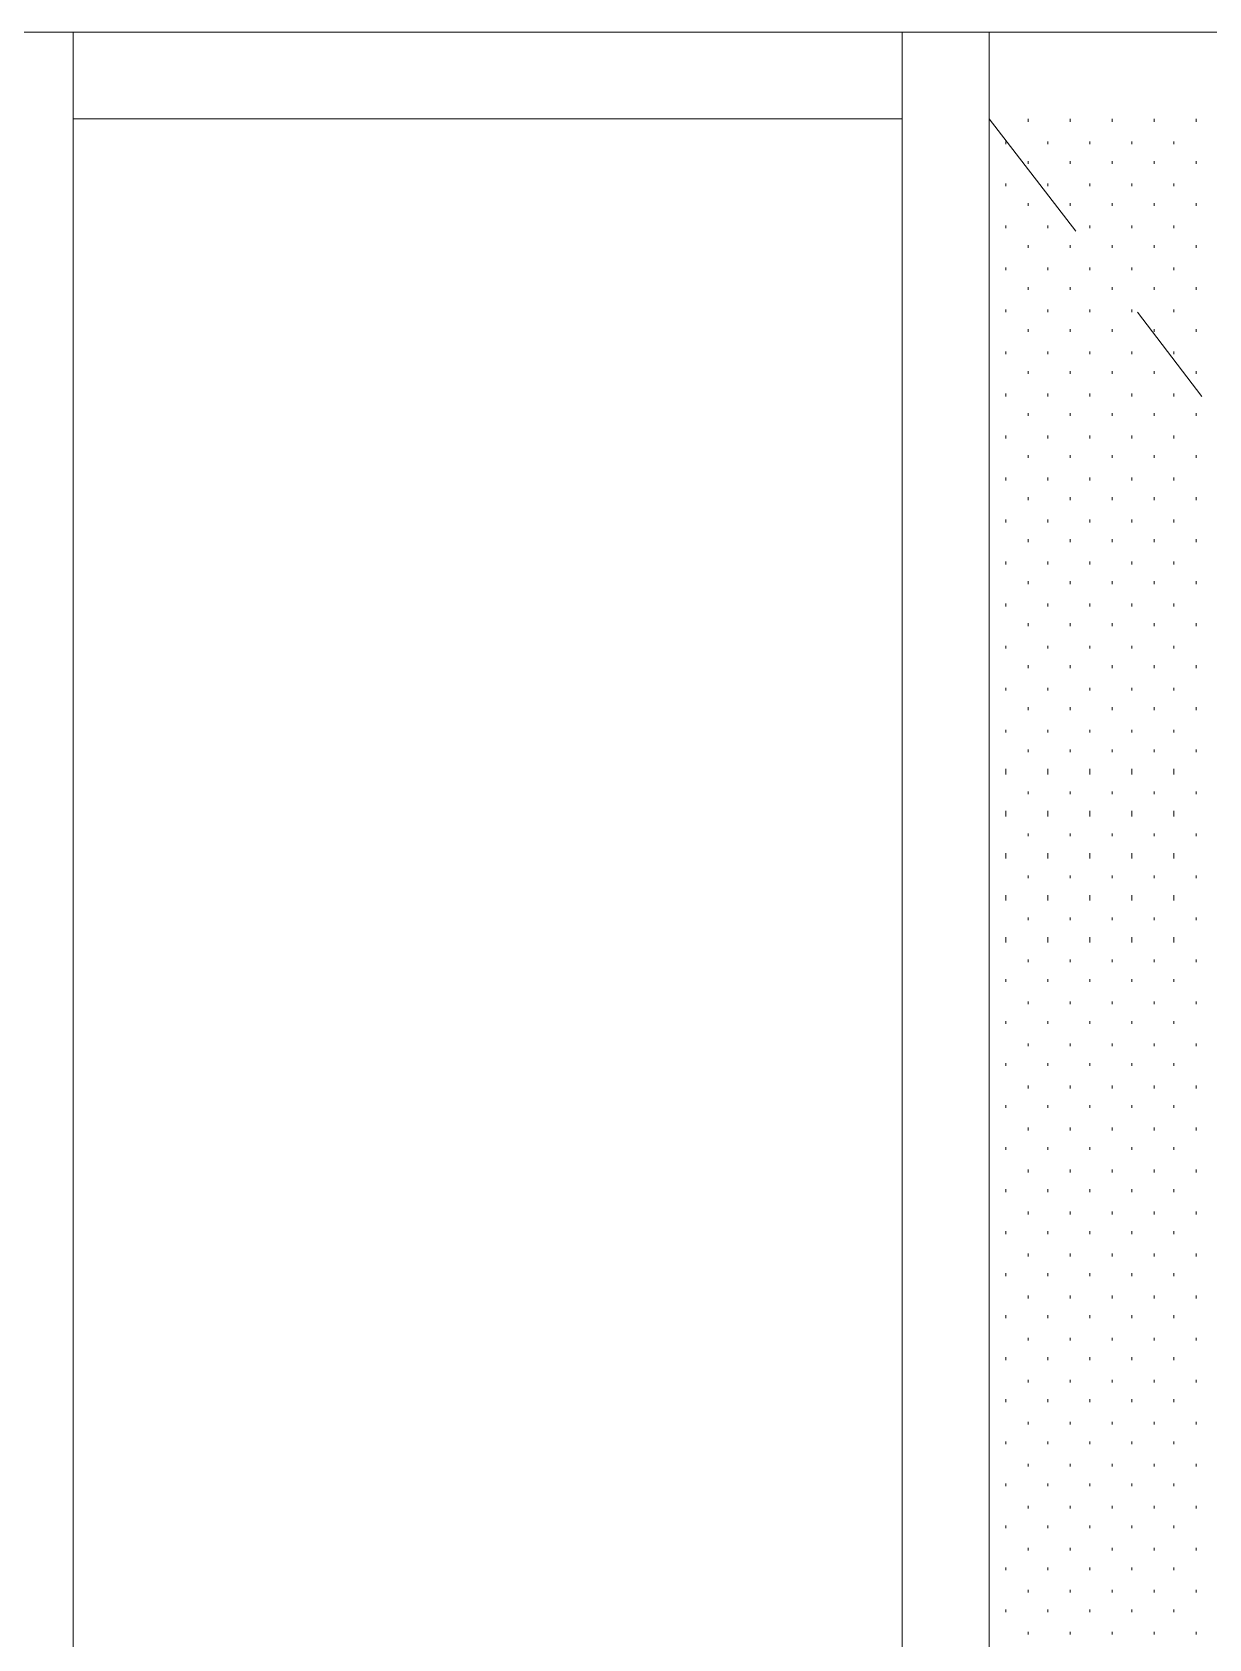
# Model space of a CAD drawing. Header units: inches. Extents: x -6061 to 13621, y -296 to 7483.
# Drawn here: x 12086.15 to 12119.81, y 720.63 to 766.56 of the extents above; entities that cross this region are included whole.
import ezdxf

# ---------------------------------------------------------------- set-up
doc = ezdxf.new("R2010")
doc.units = ezdxf.units.IN
doc.header["$MEASUREMENT"] = 0
doc.layers.get('0').update_dxf_attribs({"linetype": 'CONTINUOUS'})

msp = doc.modelspace()

# ---------------------------------------------------------------- linework, layer by layer
at = {"color": 7, "linetype": 'Continuous', "lineweight": 18, "true_color": 0x000007}
msp.add_line((12058.5761, 766.56433), (12152.04171, 766.56433), dxfattribs=at)
at = {"color": 7, "linetype": 'Continuous', "lineweight": 9, "true_color": 0x000007}
for p, q in [((12084.76569, 766.56433), (12087.32859, 766.56433)), ((12087.32859, 764.08153), (12087.32859, 766.56433)), ((12111.03538, 766.56433), (12087.32859, 766.56433)), ((12087.32859, 670.53582), (12087.32859, 766.56433)), ((12111.03538, 766.56433), (12111.03538, 764.08153)), ((12111.03538, 766.56433), (12113.51818, 766.56433)), ((12111.03538, 766.56433), (12111.03538, 670.53582)), ((12113.51818, 764.08153), (12113.51818, 766.56433)), ((12149.5589, 766.56433), (12113.51818, 766.56433)), ((12113.51818, 670.53582), (12113.51818, 766.56433)), ((12087.32859, 764.08153), (12111.03538, 764.08153)), ((12111.03538, 764.08153), (12087.32859, 764.08153)), ((12087.32859, 764.08153), (12087.32859, 673.01863)), ((12111.03538, 673.01863), (12111.03538, 764.08153)), ((12113.51818, 764.08153), (12116.00099, 760.87791)), ((12113.51818, 764.08153), (12113.51818, 670.53582)), ((12117.76298, 758.55528), (12119.60506, 756.15257))]:
    msp.add_line(p, q, dxfattribs=at)
at = {"color": 7, "linetype": 'Continuous', "lineweight": 9, "true_color": 0xffffff}
for p, q in [((12114.63945, 764.00143), (12114.63945, 764.08153)), ((12115.84081, 764.00143), (12115.84081, 764.08153)), ((12117.04216, 764.00143), (12117.04216, 764.08153)), ((12118.24352, 764.00143), (12118.24352, 764.08153)), ((12119.44488, 764.00143), (12119.44488, 764.08153)), ((12113.99872, 763.36071), (12113.99872, 763.4408)), ((12115.20008, 763.36071), (12115.20008, 763.4408)), ((12116.40144, 763.36071), (12116.40144, 763.4408)), ((12117.6028, 763.36071), (12117.6028, 763.4408)), ((12118.80415, 763.36071), (12118.80415, 763.4408)), ((12114.63945, 762.80008), (12114.63945, 762.88017)), ((12115.84081, 762.80008), (12115.84081, 762.88017)), ((12117.04216, 762.80008), (12117.04216, 762.88017)), ((12118.24352, 762.80008), (12118.24352, 762.88017)), ((12119.44488, 762.80008), (12119.44488, 762.88017)), ((12113.99872, 762.15935), (12113.99872, 762.23944)), ((12115.20008, 762.15935), (12115.20008, 762.23944)), ((12116.40144, 762.15935), (12116.40144, 762.23944)), ((12117.6028, 762.15935), (12117.6028, 762.23944)), ((12118.80415, 762.15935), (12118.80415, 762.23944)), ((12114.63945, 761.59872), (12114.63945, 761.67881)), ((12115.84081, 761.59872), (12115.84081, 761.67881)), ((12117.04216, 761.59872), (12117.04216, 761.67881)), ((12118.24352, 761.59872), (12118.24352, 761.67881)), ((12119.44488, 761.59872), (12119.44488, 761.67881)), ((12113.99872, 760.958), (12113.99872, 761.03809)), ((12115.20008, 760.958), (12115.20008, 761.03809)), ((12116.40144, 760.958), (12116.40144, 761.03809)), ((12117.6028, 760.958), (12117.6028, 761.03809)), ((12118.80415, 760.958), (12118.80415, 761.03809)), ((12114.63945, 760.39736), (12114.63945, 760.47745)), ((12115.84081, 760.39736), (12115.84081, 760.47745)), ((12117.04216, 760.39736), (12117.04216, 760.47745)), ((12118.24352, 760.39736), (12118.24352, 760.47745)), ((12119.44488, 760.39736), (12119.44488, 760.47745)), ((12113.99872, 759.75664), (12113.99872, 759.83673)), ((12115.20008, 759.75664), (12115.20008, 759.83673)), ((12116.40144, 759.75664), (12116.40144, 759.83673)), ((12117.6028, 759.75664), (12117.6028, 759.83673)), ((12118.80415, 759.75664), (12118.80415, 759.83673)), ((12114.63945, 759.19601), (12114.63945, 759.2761)), ((12115.84081, 759.19601), (12115.84081, 759.2761)), ((12117.04216, 759.19601), (12117.04216, 759.2761)), ((12118.24352, 759.19601), (12118.24352, 759.2761)), ((12119.44488, 759.19601), (12119.44488, 759.2761)), ((12113.99872, 758.55528), (12113.99872, 758.63537)), ((12115.20008, 758.55528), (12115.20008, 758.63537)), ((12116.40144, 758.55528), (12116.40144, 758.63537)), ((12117.6028, 758.55528), (12117.6028, 758.63537)), ((12118.80415, 758.55528), (12118.80415, 758.63537)), ((12114.63945, 757.99465), (12114.63945, 758.07474)), ((12115.84081, 757.99465), (12115.84081, 758.07474)), ((12117.04216, 757.99465), (12117.04216, 758.07474)), ((12118.24352, 757.99465), (12118.24352, 758.07474)), ((12119.44488, 757.99465), (12119.44488, 758.07474)), ((12113.99872, 757.35392), (12113.99872, 757.43401)), ((12115.20008, 757.35392), (12115.20008, 757.43401)), ((12116.40144, 757.35392), (12116.40144, 757.43401)), ((12117.6028, 757.35392), (12117.6028, 757.43401)), ((12118.80415, 757.35392), (12118.80415, 757.43401)), ((12114.63945, 756.79329), (12114.63945, 756.87338)), ((12115.84081, 756.79329), (12115.84081, 756.87338)), ((12117.04216, 756.79329), (12117.04216, 756.87338)), ((12118.24352, 756.79329), (12118.24352, 756.87338)), ((12119.44488, 756.79329), (12119.44488, 756.87338)), ((12113.99872, 756.15257), (12113.99872, 756.23266)), ((12115.20008, 756.15257), (12115.20008, 756.23266)), ((12116.40144, 756.15257), (12116.40144, 756.23266)), ((12117.6028, 756.15257), (12117.6028, 756.23266)), ((12118.80415, 756.15257), (12118.80415, 756.23266)), ((12114.63945, 755.59193), (12114.63945, 755.67202)), ((12115.84081, 755.59193), (12115.84081, 755.67202)), ((12117.04216, 755.59193), (12117.04216, 755.67202)), ((12118.24352, 755.59193), (12118.24352, 755.67202)), ((12119.44488, 755.59193), (12119.44488, 755.67202)), ((12113.99872, 754.95121), (12113.99872, 755.0313)), ((12115.20008, 754.95121), (12115.20008, 755.0313)), ((12116.40144, 754.95121), (12116.40144, 755.0313)), ((12117.6028, 754.95121), (12117.6028, 755.0313)), ((12118.80415, 754.95121), (12118.80415, 755.0313)), ((12114.63945, 754.39058), (12114.63945, 754.47067)), ((12115.84081, 754.39058), (12115.84081, 754.47067)), ((12117.04216, 754.39058), (12117.04216, 754.47067)), ((12118.24352, 754.39058), (12118.24352, 754.47067)), ((12119.44488, 754.39058), (12119.44488, 754.47067)), ((12113.99872, 753.74985), (12113.99872, 753.82994)), ((12115.20008, 753.74985), (12115.20008, 753.82994)), ((12116.40144, 753.74985), (12116.40144, 753.82994)), ((12117.6028, 753.74985), (12117.6028, 753.82994)), ((12118.80415, 753.74985), (12118.80415, 753.82994)), ((12114.63945, 753.18922), (12114.63945, 753.26931)), ((12115.84081, 753.18922), (12115.84081, 753.26931)), ((12117.04216, 753.18922), (12117.04216, 753.26931)), ((12118.24352, 753.18922), (12118.24352, 753.26931)), ((12119.44488, 753.18922), (12119.44488, 753.26931)), ((12113.99872, 752.54849), (12113.99872, 752.62858)), ((12115.20008, 752.54849), (12115.20008, 752.62858)), ((12116.40144, 752.54849), (12116.40144, 752.62858)), ((12117.6028, 752.54849), (12117.6028, 752.62858)), ((12118.80415, 752.54849), (12118.80415, 752.62858)), ((12114.63945, 751.98786), (12114.63945, 752.06795)), ((12115.84081, 751.98786), (12115.84081, 752.06795)), ((12117.04216, 751.98786), (12117.04216, 752.06795)), ((12118.24352, 751.98786), (12118.24352, 752.06795)), ((12119.44488, 751.98786), (12119.44488, 752.06795)), ((12113.99872, 751.34714), (12113.99872, 751.42723)), ((12115.20008, 751.34714), (12115.20008, 751.42723)), ((12116.40144, 751.34714), (12116.40144, 751.42723)), ((12117.6028, 751.34714), (12117.6028, 751.42723)), ((12118.80415, 751.34714), (12118.80415, 751.42723)), ((12114.63945, 750.7865), (12114.63945, 750.86659)), ((12115.84081, 750.7865), (12115.84081, 750.86659)), ((12117.04216, 750.7865), (12117.04216, 750.86659)), ((12118.24352, 750.7865), (12118.24352, 750.86659)), ((12119.44488, 750.7865), (12119.44488, 750.86659)), ((12113.99872, 750.14578), (12113.99872, 750.22587)), ((12115.20008, 750.14578), (12115.20008, 750.22587)), ((12116.40144, 750.14578), (12116.40144, 750.22587)), ((12117.6028, 750.14578), (12117.6028, 750.22587)), ((12118.80415, 750.14578), (12118.80415, 750.22587)), ((12114.63945, 749.58515), (12114.63945, 749.66524)), ((12115.84081, 749.58515), (12115.84081, 749.66524)), ((12117.04216, 749.58515), (12117.04216, 749.66524)), ((12118.24352, 749.58515), (12118.24352, 749.66524)), ((12119.44488, 749.58515), (12119.44488, 749.66524)), ((12113.99872, 748.94442), (12113.99872, 749.02451)), ((12115.20008, 748.94442), (12115.20008, 749.02451)), ((12116.40144, 748.94442), (12116.40144, 749.02451)), ((12117.6028, 748.94442), (12117.6028, 749.02451)), ((12118.80415, 748.94442), (12118.80415, 749.02451)), ((12114.63945, 748.38379), (12114.63945, 748.46388)), ((12115.84081, 748.38379), (12115.84081, 748.46388)), ((12117.04216, 748.38379), (12117.04216, 748.46388)), ((12118.24352, 748.38379), (12118.24352, 748.46388)), ((12119.44488, 748.38379), (12119.44488, 748.46388)), ((12113.99872, 747.74306), (12113.99872, 747.82315)), ((12115.20008, 747.74306), (12115.20008, 747.82315)), ((12116.40144, 747.74306), (12116.40144, 747.82315)), ((12117.6028, 747.74306), (12117.6028, 747.82315)), ((12118.80415, 747.74306), (12118.80415, 747.82315)), ((12114.63945, 747.18243), (12114.63945, 747.26252)), ((12115.84081, 747.18243), (12115.84081, 747.26252)), ((12117.04216, 747.18243), (12117.04216, 747.26252)), ((12118.24352, 747.18243), (12118.24352, 747.26252)), ((12119.44488, 747.18243), (12119.44488, 747.26252)), ((12113.99872, 746.54171), (12113.99872, 746.6218)), ((12115.20008, 746.54171), (12115.20008, 746.6218)), ((12116.40144, 746.54171), (12116.40144, 746.6218)), ((12117.6028, 746.54171), (12117.6028, 746.6218)), ((12118.80415, 746.54171), (12118.80415, 746.6218)), ((12114.63945, 745.98107), (12114.63945, 746.06116)), ((12115.84081, 745.98107), (12115.84081, 746.06116)), ((12117.04216, 745.98107), (12117.04216, 746.06116)), ((12118.24352, 745.98107), (12118.24352, 746.06116)), ((12119.44488, 745.98107), (12119.44488, 746.06116)), ((12113.99872, 745.34035), (12113.99872, 745.50053)), ((12115.20008, 745.34035), (12115.20008, 745.50053)), ((12116.40144, 745.34035), (12116.40144, 745.50053)), ((12117.6028, 745.34035), (12117.6028, 745.50053)), ((12118.80415, 745.34035), (12118.80415, 745.50053)), ((12114.63945, 744.77972), (12114.63945, 744.85981)), ((12115.84081, 744.77972), (12115.84081, 744.85981)), ((12117.04216, 744.77972), (12117.04216, 744.85981)), ((12118.24352, 744.77972), (12118.24352, 744.85981)), ((12119.44488, 744.77972), (12119.44488, 744.85981)), ((12113.99872, 744.13899), (12113.99872, 744.29917)), ((12115.20008, 744.13899), (12115.20008, 744.29917)), ((12116.40144, 744.13899), (12116.40144, 744.29917)), ((12117.6028, 744.13899), (12117.6028, 744.29917)), ((12118.80415, 744.13899), (12118.80415, 744.29917)), ((12114.63945, 743.57836), (12114.63945, 743.65845)), ((12115.84081, 743.57836), (12115.84081, 743.65845)), ((12117.04216, 743.57836), (12117.04216, 743.65845)), ((12118.24352, 743.57836), (12118.24352, 743.65845)), ((12119.44488, 743.57836), (12119.44488, 743.65845)), ((12113.99872, 742.93763), (12113.99872, 743.09781)), ((12115.20008, 742.93763), (12115.20008, 743.09781)), ((12116.40144, 742.93763), (12116.40144, 743.09781)), ((12117.6028, 742.93763), (12117.6028, 743.09781)), ((12118.80415, 742.93763), (12118.80415, 743.09781)), ((12114.63945, 742.377), (12114.63945, 742.45709)), ((12115.84081, 742.377), (12115.84081, 742.45709)), ((12117.04216, 742.377), (12117.04216, 742.45709)), ((12118.24352, 742.377), (12118.24352, 742.45709)), ((12119.44488, 742.377), (12119.44488, 742.45709)), ((12113.99872, 741.73628), (12113.99872, 741.89646)), ((12115.20008, 741.73628), (12115.20008, 741.89646)), ((12116.40144, 741.73628), (12116.40144, 741.89646)), ((12117.6028, 741.73628), (12117.6028, 741.89646)), ((12118.80415, 741.73628), (12118.80415, 741.89646)), ((12114.63945, 741.17564), (12114.63945, 741.25573)), ((12115.84081, 741.17564), (12115.84081, 741.25573)), ((12117.04216, 741.17564), (12117.04216, 741.25573)), ((12118.24352, 741.17564), (12118.24352, 741.25573)), ((12119.44488, 741.17564), (12119.44488, 741.25573)), ((12113.99872, 740.53492), (12113.99872, 740.6951)), ((12115.20008, 740.53492), (12115.20008, 740.6951)), ((12116.40144, 740.53492), (12116.40144, 740.6951)), ((12117.6028, 740.53492), (12117.6028, 740.6951)), ((12118.80415, 740.53492), (12118.80415, 740.6951)), ((12114.63945, 739.97429), (12114.63945, 740.05438)), ((12115.84081, 739.97429), (12115.84081, 740.05438)), ((12117.04216, 739.97429), (12117.04216, 740.05438)), ((12118.24352, 739.97429), (12118.24352, 740.05438)), ((12119.44488, 739.97429), (12119.44488, 740.05438)), ((12113.99872, 739.41365), (12113.99872, 739.49374)), ((12115.20008, 739.41365), (12115.20008, 739.49374)), ((12116.40144, 739.41365), (12116.40144, 739.49374)), ((12117.6028, 739.41365), (12117.6028, 739.49374)), ((12118.80415, 739.41365), (12118.80415, 739.49374)), ((12114.63945, 738.77293), (12114.63945, 738.85302)), ((12115.84081, 738.77293), (12115.84081, 738.85302)), ((12117.04216, 738.77293), (12117.04216, 738.85302)), ((12118.24352, 738.77293), (12118.24352, 738.85302)), ((12119.44488, 738.77293), (12119.44488, 738.85302)), ((12113.99872, 738.21229), (12113.99872, 738.29239)), ((12115.20008, 738.21229), (12115.20008, 738.29239)), ((12116.40144, 738.21229), (12116.40144, 738.29239)), ((12117.6028, 738.21229), (12117.6028, 738.29239)), ((12118.80415, 738.21229), (12118.80415, 738.29239)), ((12114.63945, 737.57157), (12114.63945, 737.65166)), ((12115.84081, 737.57157), (12115.84081, 737.65166)), ((12117.04216, 737.57157), (12117.04216, 737.65166)), ((12118.24352, 737.57157), (12118.24352, 737.65166)), ((12119.44488, 737.57157), (12119.44488, 737.65166)), ((12113.99872, 737.01094), (12113.99872, 737.09103)), ((12115.20008, 737.01094), (12115.20008, 737.09103)), ((12116.40144, 737.01094), (12116.40144, 737.09103)), ((12117.6028, 737.01094), (12117.6028, 737.09103)), ((12118.80415, 737.01094), (12118.80415, 737.09103)), ((12114.63945, 736.37021), (12114.63945, 736.4503)), ((12115.84081, 736.37021), (12115.84081, 736.4503)), ((12117.04216, 736.37021), (12117.04216, 736.4503)), ((12118.24352, 736.37021), (12118.24352, 736.4503)), ((12119.44488, 736.37021), (12119.44488, 736.4503)), ((12113.99872, 735.80958), (12113.99872, 735.88967)), ((12115.20008, 735.80958), (12115.20008, 735.88967)), ((12116.40144, 735.80958), (12116.40144, 735.88967)), ((12117.6028, 735.80958), (12117.6028, 735.88967)), ((12118.80415, 735.80958), (12118.80415, 735.88967)), ((12114.63945, 735.16886), (12114.63945, 735.24895)), ((12115.84081, 735.16886), (12115.84081, 735.24895)), ((12117.04216, 735.16886), (12117.04216, 735.24895)), ((12118.24352, 735.16886), (12118.24352, 735.24895)), ((12119.44488, 735.16886), (12119.44488, 735.24895)), ((12113.99872, 734.60822), (12113.99872, 734.68831)), ((12115.20008, 734.60822), (12115.20008, 734.68831)), ((12116.40144, 734.60822), (12116.40144, 734.68831)), ((12117.6028, 734.60822), (12117.6028, 734.68831)), ((12118.80415, 734.60822), (12118.80415, 734.68831)), ((12114.63945, 733.9675), (12114.63945, 734.04759)), ((12115.84081, 733.9675), (12115.84081, 734.04759)), ((12117.04216, 733.9675), (12117.04216, 734.04759)), ((12118.24352, 733.9675), (12118.24352, 734.04759)), ((12119.44488, 733.9675), (12119.44488, 734.04759)), ((12113.99872, 733.40686), (12113.99872, 733.48696)), ((12115.20008, 733.40686), (12115.20008, 733.48696)), ((12116.40144, 733.40686), (12116.40144, 733.48696)), ((12117.6028, 733.40686), (12117.6028, 733.48696)), ((12118.80415, 733.40686), (12118.80415, 733.48696)), ((12114.63945, 732.76614), (12114.63945, 732.84623)), ((12115.84081, 732.76614), (12115.84081, 732.84623)), ((12117.04216, 732.76614), (12117.04216, 732.84623)), ((12118.24352, 732.76614), (12118.24352, 732.84623)), ((12119.44488, 732.76614), (12119.44488, 732.84623)), ((12113.99872, 732.20551), (12113.99872, 732.2856)), ((12115.20008, 732.20551), (12115.20008, 732.2856)), ((12116.40144, 732.20551), (12116.40144, 732.2856)), ((12117.6028, 732.20551), (12117.6028, 732.2856)), ((12118.80415, 732.20551), (12118.80415, 732.2856)), ((12114.63945, 731.56478), (12114.63945, 731.64487)), ((12115.84081, 731.56478), (12115.84081, 731.64487)), ((12117.04216, 731.56478), (12117.04216, 731.64487)), ((12118.24352, 731.56478), (12118.24352, 731.64487)), ((12119.44488, 731.56478), (12119.44488, 731.64487)), ((12113.99872, 731.00415), (12113.99872, 731.08424)), ((12115.20008, 731.00415), (12115.20008, 731.08424)), ((12116.40144, 731.00415), (12116.40144, 731.08424)), ((12117.6028, 731.00415), (12117.6028, 731.08424)), ((12118.80415, 731.00415), (12118.80415, 731.08424)), ((12114.63945, 730.36343), (12114.63945, 730.44352)), ((12115.84081, 730.36343), (12115.84081, 730.44352)), ((12117.04216, 730.36343), (12117.04216, 730.44352)), ((12118.24352, 730.36343), (12118.24352, 730.44352)), ((12119.44488, 730.36343), (12119.44488, 730.44352)), ((12113.99872, 729.80279), (12113.99872, 729.88288)), ((12115.20008, 729.80279), (12115.20008, 729.88288)), ((12116.40144, 729.80279), (12116.40144, 729.88288)), ((12117.6028, 729.80279), (12117.6028, 729.88288)), ((12118.80415, 729.80279), (12118.80415, 729.88288)), ((12114.63945, 729.16207), (12114.63945, 729.24216)), ((12115.84081, 729.16207), (12115.84081, 729.24216)), ((12117.04216, 729.16207), (12117.04216, 729.24216)), ((12118.24352, 729.16207), (12118.24352, 729.24216)), ((12119.44488, 729.16207), (12119.44488, 729.24216)), ((12113.99872, 728.60143), (12113.99872, 728.68153)), ((12115.20008, 728.60143), (12115.20008, 728.68153)), ((12116.40144, 728.60143), (12116.40144, 728.68153)), ((12117.6028, 728.60143), (12117.6028, 728.68153)), ((12118.80415, 728.60143), (12118.80415, 728.68153)), ((12114.63945, 727.96071), (12114.63945, 728.0408)), ((12115.84081, 727.96071), (12115.84081, 728.0408)), ((12117.04216, 727.96071), (12117.04216, 728.0408)), ((12118.24352, 727.96071), (12118.24352, 728.0408)), ((12119.44488, 727.96071), (12119.44488, 728.0408)), ((12113.99872, 727.40008), (12113.99872, 727.48017)), ((12115.20008, 727.40008), (12115.20008, 727.48017)), ((12116.40144, 727.40008), (12116.40144, 727.48017)), ((12117.6028, 727.40008), (12117.6028, 727.48017)), ((12118.80415, 727.40008), (12118.80415, 727.48017)), ((12114.63945, 726.75935), (12114.63945, 726.83944)), ((12115.84081, 726.75935), (12115.84081, 726.83944)), ((12117.04216, 726.75935), (12117.04216, 726.83944)), ((12118.24352, 726.75935), (12118.24352, 726.83944)), ((12119.44488, 726.75935), (12119.44488, 726.83944)), ((12113.99872, 726.19872), (12113.99872, 726.27881)), ((12115.20008, 726.19872), (12115.20008, 726.27881)), ((12116.40144, 726.19872), (12116.40144, 726.27881)), ((12117.6028, 726.19872), (12117.6028, 726.27881)), ((12118.80415, 726.19872), (12118.80415, 726.27881)), ((12114.63945, 725.558), (12114.63945, 725.63809)), ((12115.84081, 725.558), (12115.84081, 725.63809)), ((12117.04216, 725.558), (12117.04216, 725.63809)), ((12118.24352, 725.558), (12118.24352, 725.63809)), ((12119.44488, 725.558), (12119.44488, 725.63809)), ((12113.99872, 724.99736), (12113.99872, 725.07745)), ((12115.20008, 724.99736), (12115.20008, 725.07745)), ((12116.40144, 724.99736), (12116.40144, 725.07745)), ((12117.6028, 724.99736), (12117.6028, 725.07745)), ((12118.80415, 724.99736), (12118.80415, 725.07745)), ((12114.63945, 724.35664), (12114.63945, 724.43673)), ((12115.84081, 724.35664), (12115.84081, 724.43673)), ((12117.04216, 724.35664), (12117.04216, 724.43673)), ((12118.24352, 724.35664), (12118.24352, 724.43673)), ((12119.44488, 724.35664), (12119.44488, 724.43673)), ((12113.99872, 723.79601), (12113.99872, 723.8761)), ((12115.20008, 723.79601), (12115.20008, 723.8761)), ((12116.40144, 723.79601), (12116.40144, 723.8761)), ((12117.6028, 723.79601), (12117.6028, 723.8761)), ((12118.80415, 723.79601), (12118.80415, 723.8761)), ((12114.63945, 723.15528), (12114.63945, 723.23537)), ((12115.84081, 723.15528), (12115.84081, 723.23537)), ((12117.04216, 723.15528), (12117.04216, 723.23537)), ((12118.24352, 723.15528), (12118.24352, 723.23537)), ((12119.44488, 723.15528), (12119.44488, 723.23537)), ((12113.99872, 722.59465), (12113.99872, 722.67474)), ((12115.20008, 722.59465), (12115.20008, 722.67474)), ((12116.40144, 722.59465), (12116.40144, 722.67474)), ((12117.6028, 722.59465), (12117.6028, 722.67474)), ((12118.80415, 722.59465), (12118.80415, 722.67474)), ((12114.63945, 721.95392), (12114.63945, 722.03401)), ((12115.84081, 721.95392), (12115.84081, 722.03401)), ((12117.04216, 721.95392), (12117.04216, 722.03401)), ((12118.24352, 721.95392), (12118.24352, 722.03401)), ((12119.44488, 721.95392), (12119.44488, 722.03401)), ((12113.99872, 721.39329), (12113.99872, 721.47338)), ((12115.20008, 721.39329), (12115.20008, 721.47338)), ((12116.40144, 721.39329), (12116.40144, 721.47338)), ((12117.6028, 721.39329), (12117.6028, 721.47338)), ((12118.80415, 721.39329), (12118.80415, 721.47338)), ((12114.63945, 720.75257), (12114.63945, 720.83266)), ((12115.84081, 720.75257), (12115.84081, 720.83266)), ((12117.04216, 720.75257), (12117.04216, 720.83266)), ((12118.24352, 720.75257), (12118.24352, 720.83266)), ((12119.44488, 720.75257), (12119.44488, 720.83266))]:
    msp.add_line(p, q, dxfattribs=at)

doc.saveas('drawing.dxf')
